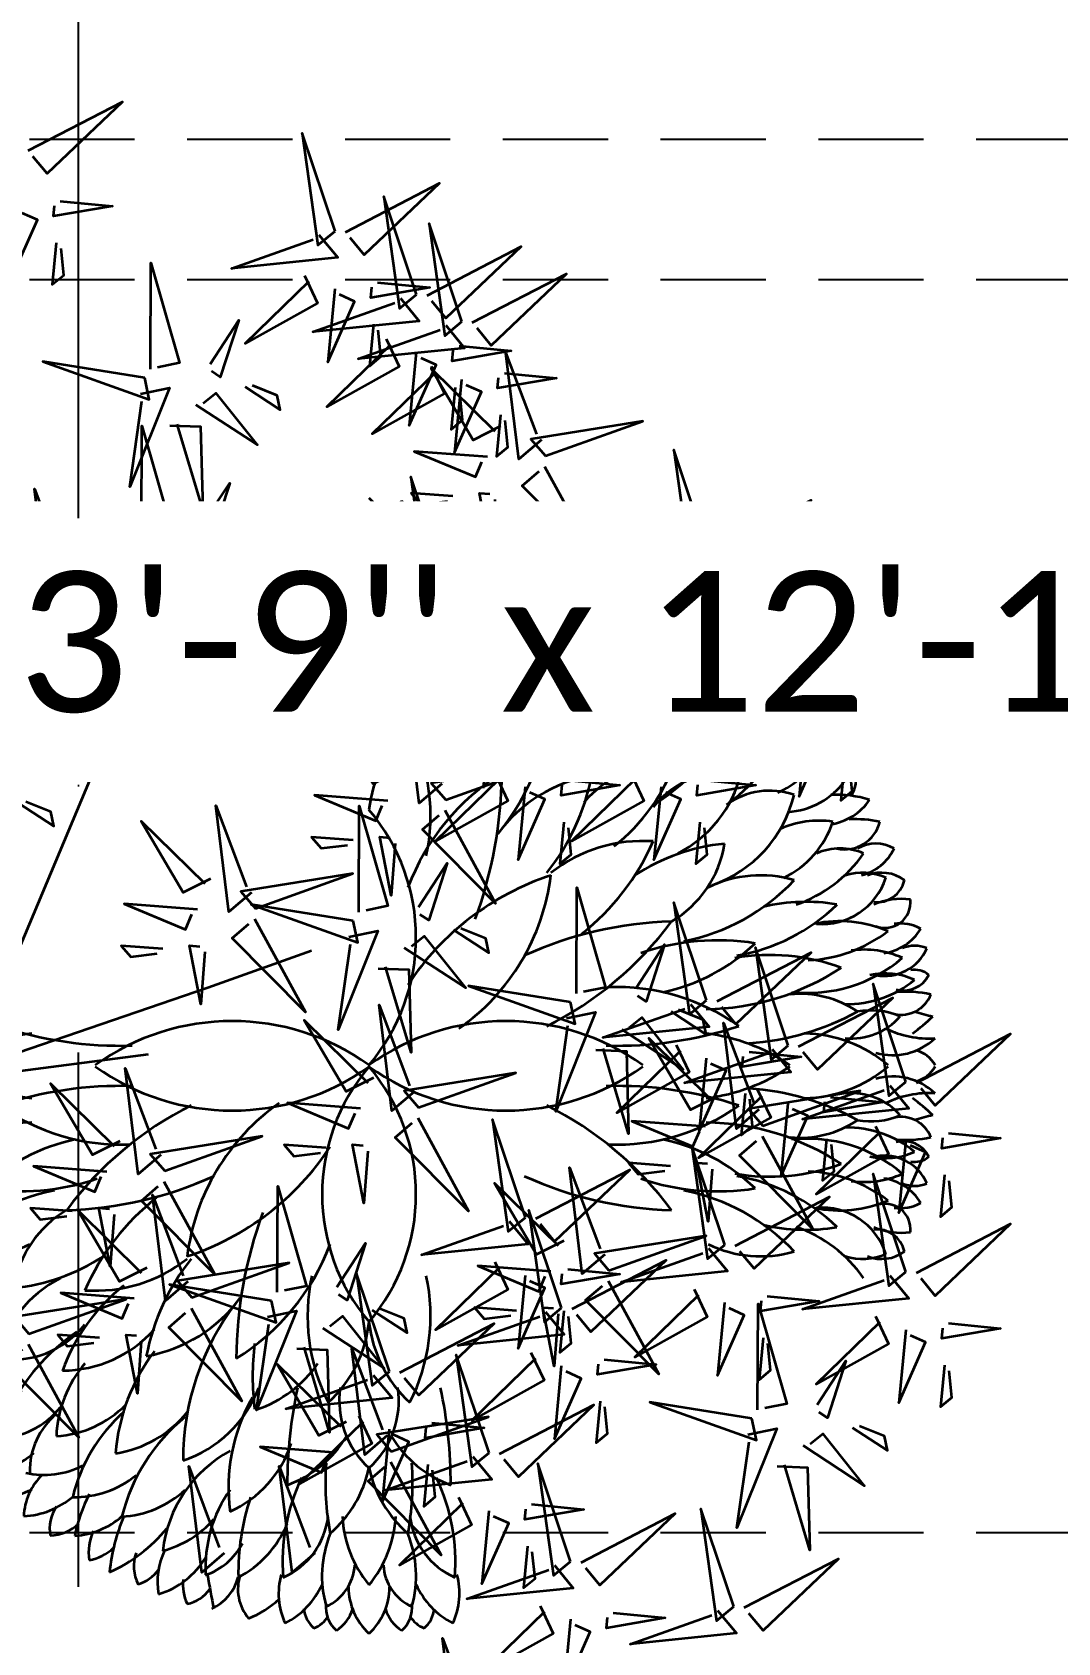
# Model space of a CAD drawing. Header units: millimetres. Extents: x -10000 to 124200, y -12045 to 23620.
# Drawn here: x 105612 to 106343, y 6170 to 7318 of the extents above; entities that cross this region are included whole.
import ezdxf

# ---------------------------------------------------------------- set-up
doc = ezdxf.new("R2010")
doc.units = ezdxf.units.MM
doc.header["$LTSCALE"] = 150
for name, pattern in [('1625_East Villa$0$DASHED', [0.75, 0.5, -0.25]), ('1625E_Grid$0$DASHDOTX2', [50.8, 25.4, -12.7, 0, -12.7]), ('HIDDENX2', [19.05, 12.7, -6.35])]:
    doc.linetypes.add(name, pattern=pattern)
for name, color, linetype in [('1625_East Villa$0$ad-Elevation 10', 8, 'Continuous'), ('1625_East Villa$0$ad-Furniture', 8, 'Continuous'), ('1625_East Villa$0$ad-Text main', 7, 'Continuous'), ('1625E_Grid$0$ad-Grid', 8, '1625E_Grid$0$DASHDOTX2')]:
    doc.layers.add(name, color=color, linetype=linetype)
doc.layers.add('1625_East Villa$0$ad-Landscape', color=94, linetype='Continuous', lineweight=35)
doc.layers.add('ad-Framing', color=4, linetype='Continuous', lineweight=35)
doc.layers.add('1625_East Villa$0$ad-Landscape 2', color=7, linetype='Continuous', lineweight=35, true_color=0x264c00)
doc.layers.get('1625_East Villa$0$ad-Furniture').off()
doc.layers.get('1625_East Villa$0$ad-Landscape').off()
doc.styles.add('1625_East Villa$0$Standard', font='calibril.ttf')

# ---------------------------------------------------------------- blocks, each defined once
blk = doc.blocks.new('1625_East Villa$0$bamboo')
at = {"layer": '1625_East Villa$0$ad-Landscape 2'}
for p, q in [((43.5, 73), (278.2, 631.2)), ((390, 162.3), (546.4, 218.1)), ((32.3, 39.5), (390, 162.3)), ((43.5, 28.4), (300.5, 61.9))]:
    blk.add_line(p, q, dxfattribs=at)
for points in [[(119.4, 1423.2), (261.4, 1496.7), (147.9, 1388.7), (126.6, 1414.5)], [(581.6, 1302), (532.2, 1449.6), (555.7, 1280.7), (581.6, 1302)], [(597.3, 1300.4), (739.2, 1374), (625.7, 1265.9), (604.4, 1291.8)], [(103.3, 1337.4), (92.8, 1227.4), (133.3, 1318.7), (110.4, 1328.8)], [(167.7, 1347.1), (246.3, 1339.5), (157.6, 1324.2), (159.1, 1340)], [(704.4, 1206.5), (655.1, 1354.1), (678.6, 1185.2), (704.4, 1206.5)], [(772.7, 1165.6), (723.3, 1313.2), (746.9, 1144.3), (772.7, 1165.6)], [(557.2, 1296.4), (585.7, 1261.9), (425.4, 1245.7), (548.6, 1289.3)], [(161.7, 1284.2), (155.7, 1221.3), (172.9, 1235.5), (168.8, 1275.6)], [(720.2, 1205), (862.1, 1278.5), (748.6, 1170.5), (727.3, 1196.4)], [(303.5, 1094), (304.2, 1253.9), (347.3, 1103.2), (314.4, 1096.3)], [(788.4, 1164.1), (930.3, 1237.6), (816.9, 1129.6), (795.5, 1155.5)], [(535.5, 1235), (555.3, 1193.4), (446.4, 1132.5), (542.6, 1226.4)], [(581.2, 1214.7), (570.7, 1104.6), (611.1, 1195.9), (588.3, 1206.1)], [(645.6, 1224.3), (724.2, 1216.7), (635.4, 1201.5), (637, 1217.2)], [(680.1, 1200.9), (708.6, 1166.4), (548.3, 1150.2), (671.5, 1193.8)], [(393.3, 1101.5), (436.5, 1167.6), (408.8, 1082), (395.6, 1090.6)], [(748.4, 1160), (776.8, 1125.5), (616.6, 1109.3), (739.8, 1152.9)], [(639.6, 1161.5), (633.5, 1098.6), (650.8, 1112.8), (646.7, 1152.8)], [(658.4, 1139.6), (678.2, 1098), (569.2, 1037.1), (665.5, 1130.9)], [(704, 1119.3), (693.5, 1009.2), (734, 1100.5), (711.2, 1110.6)], [(768.4, 1128.9), (847.1, 1121.3), (758.3, 1106.1), (759.8, 1121.8)], [(892.5, 987.3), (858.6, 958.2), (839.1, 1118), (885.2, 995.8)], [(294.9, 1080.8), (141.2, 1105.5), (301.8, 1048), (294.9, 1080.8)], [(726.6, 1098.6), (746.5, 1057), (637.5, 996.2), (733.8, 1090)], [(830.7, 1007.8), (789.5, 987.1), (726.4, 1094.8), (822.2, 1000.5)], [(446.2, 1067), (499.2, 1032.5), (494.6, 1054.4), (457.2, 1069.3)], [(772.3, 1078.4), (761.8, 968.3), (802.3, 1059.6), (779.4, 1069.7)], [(836.7, 1088), (915.3, 1080.4), (826.6, 1065.2), (828.1, 1080.9)], [(288.5, 1056.7), (332.3, 1065.9), (272.3, 916.4), (290.8, 1045.7)], [(372, 1040), (464.6, 979.6), (402.5, 1057.8), (382.9, 1042.3)], [(762.4, 1066), (756.4, 1003.1), (773.6, 1017.3), (769.5, 1057.4)], [(830.7, 1025.1), (824.7, 962.2), (841.9, 976.4), (837.8, 1016.5)], [(289.9, 848.6), (290.5, 1008.4), (333.6, 857.8), (300.8, 850.9)], [(332.8, 1008.9), (378.9, 1007.2), (382.3, 882.5), (343.8, 1011.2)], [(898.5, 963.1), (1045.1, 1015.5), (876.7, 988.5), (898.5, 963.1)], [(1141.3, 824.7), (1092, 972.3), (1115.5, 803.4), (1141.3, 824.7)], [(811.3, 961.7), (701, 970), (793.1, 931.4), (802.8, 954.4)], [(897.3, 947.3), (973.8, 807), (863.4, 918.2), (888.9, 940.1)], [(379.6, 856.1), (422.9, 922.2), (395.2, 836.5), (381.9, 845.1)], [(745.4, 783.8), (696, 931.4), (719.6, 762.5), (745.4, 783.8)], [(182.5, 782.8), (148.6, 753.6), (129.1, 913.5), (175.2, 791.2)], [(759.2, 902.3), (696.2, 907), (710.8, 890.1), (750.8, 895)], [(822.2, 897.5), (816.2, 818.8), (799.2, 907.2), (815, 906)], [(564.8, 755.5), (530.9, 726.4), (511.4, 886.2), (557.5, 764)], [(1157.1, 823.2), (1299, 896.7), (1185.5, 788.7), (1164.2, 814.6)], [(281.2, 835.4), (127.5, 860.1), (288.1, 802.6), (281.2, 835.4)], [(503, 776), (461.8, 755.3), (398.7, 863), (494.5, 768.7)], [(761.1, 782.3), (903, 855.8), (789.6, 747.8), (768.2, 773.7)], [(188.6, 758.6), (335.2, 810.9), (166.8, 784), (188.6, 758.6)], [(274.9, 811.2), (318.6, 820.4), (258.7, 670.9), (277.2, 800.3)], [(358.3, 794.5), (451, 734.2), (388.8, 812.4), (369.3, 796.8)], [(432.6, 821.6), (485.5, 787.1), (480.9, 808.9), (443.5, 823.9)], [(1117, 819.1), (1145.4, 784.6), (985.2, 768.4), (1108.4, 812)], [(570.9, 731.3), (717.4, 783.7), (549, 756.7), (570.9, 731.3)], [(721.1, 778.2), (749.5, 743.7), (589.3, 727.5), (712.5, 771.1)], [(1291.5, 647.4), (1242.1, 795), (1265.7, 626.1), (1291.5, 647.4)], [(319.2, 763.5), (365.2, 761.8), (368.6, 637), (330.1, 765.8)], [(1095.3, 757.7), (1115.1, 716.2), (1006.1, 655.3), (1102.4, 749.1)], [(187.4, 742.8), (263.8, 602.4), (153.5, 713.7), (178.9, 735.5)], [(483.6, 729.9), (373.4, 738.2), (465.5, 699.6), (475.2, 722.6)], [(1140.9, 737.5), (1130.4, 627.4), (1170.9, 718.7), (1148, 728.8)], [(1205.3, 747.1), (1283.9, 739.5), (1195.2, 724.3), (1196.7, 740)], [(569.7, 715.5), (646.1, 575.2), (535.8, 686.4), (561.2, 708.3)], [(699.3, 716.8), (719.2, 675.2), (610.2, 614.4), (706.4, 708.2)], [(809.4, 706.2), (888, 698.6), (799.3, 683.4), (800.8, 699.1)], [(1307.2, 645.9), (1449.1, 719.5), (1335.7, 611.4), (1314.3, 637.3)], [(745, 696.6), (734.5, 586.5), (774.9, 677.8), (752.1, 687.9)], [(868.3, 552), (818.9, 699.6), (842.4, 530.7), (868.3, 552)], [(1073.1, 552), (1023.7, 699.6), (1047.2, 530.7), (1073.1, 552)], [(1199.3, 684.2), (1193.3, 621.3), (1210.5, 635.5), (1206.4, 675.6)], [(431.6, 670.5), (368.6, 675.2), (383.1, 658.2), (423.1, 663.2)], [(494.6, 665.7), (488.6, 587), (471.6, 675.4), (487.3, 674.2)], [(803.4, 643.3), (797.4, 580.4), (814.6, 594.6), (810.5, 634.7)], [(1267.2, 641.9), (1295.6, 607.4), (1135.4, 591.1), (1258.6, 634.8)], [(884, 550.5), (1025.9, 624), (912.4, 516), (891.1, 541.8)], [(1088.8, 550.5), (1230.7, 624), (1117.2, 516), (1095.9, 541.8)], [(742.3, 469.2), (708.4, 440), (688.9, 599.9), (735, 477.6)], [(680.5, 489.6), (639.3, 469), (576.2, 576.7), (672, 482.3)], [(1245.4, 580.5), (1265.3, 538.9), (1156.3, 478), (1252.6, 571.9)], [(1291.1, 560.2), (1280.6, 450.1), (1321.1, 541.4), (1298.2, 551.6)], [(1355.5, 569.8), (1434.1, 562.2), (1345.4, 547), (1346.9, 562.7)], [(843.9, 546.4), (872.4, 511.9), (712.1, 495.7), (835.3, 539.3)], [(1048.7, 546.4), (1077.2, 511.9), (916.9, 495.7), (1040.1, 539.3)], [(748.4, 444.9), (894.9, 497.3), (726.5, 470.3), (748.4, 444.9)], [(1349.5, 506.9), (1343.5, 444), (1360.7, 458.2), (1356.6, 498.3)], [(822.2, 485), (842, 443.4), (733.1, 382.6), (829.3, 476.4)], [(867.9, 464.7), (857.4, 354.7), (897.8, 446), (875, 456.1)], [(932.3, 474.4), (1010.9, 466.8), (922.2, 451.6), (923.7, 467.3)], [(1027, 485), (1046.8, 443.4), (937.9, 382.6), (1034.1, 476.4)], [(1072.7, 464.7), (1062.1, 354.7), (1102.6, 446), (1079.8, 456.1)], [(1137.1, 474.4), (1215.7, 466.8), (1126.9, 451.6), (1128.4, 467.3)], [(104.9, 439.8), (157.9, 405.3), (153.3, 427.1), (115.9, 442.1)], [(661.1, 443.6), (550.9, 451.8), (643, 413.2), (652.6, 436.3)], [(393.8, 326), (352.6, 305.3), (289.5, 413), (385.3, 318.7)], [(455.6, 305.5), (421.7, 276.4), (402.2, 436.3), (448.3, 314)], [(617.5, 275.9), (618.2, 435.7), (661.3, 285.1), (628.5, 278.2)], [(747.2, 429.2), (823.6, 288.8), (713.3, 400), (738.7, 421.9)], [(609.1, 384.1), (546.1, 388.8), (560.6, 371.9), (600.6, 376.8)], [(672.1, 379.4), (666.1, 300.6), (649, 389), (664.8, 387.8)], [(926.3, 411.5), (920.3, 348.6), (937.5, 362.8), (933.4, 402.9)], [(1131.1, 411.5), (1125, 348.6), (1142.3, 362.8), (1138.2, 402.9)], [(707.3, 283.4), (750.5, 349.5), (722.8, 263.8), (709.6, 272.4)], [(461.7, 281.3), (608.2, 333.7), (439.8, 306.7), (461.7, 281.3)], [(945.2, 153.2), (945.8, 313), (988.9, 162.4), (956.1, 155.5)], [(374.4, 279.9), (264.1, 288.2), (356.3, 249.6), (365.9, 272.6)], [(608.9, 262.7), (455.2, 287.4), (615.8, 229.9), (608.9, 262.7)], [(1141.3, 142.9), (1092, 290.5), (1115.5, 121.6), (1141.3, 142.9)], [(460.4, 265.6), (536.9, 125.2), (426.5, 236.4), (452, 258.3)], [(602.5, 238.5), (646.3, 247.7), (586.3, 98.2), (604.8, 227.6)], [(760.2, 248.9), (813.2, 214.4), (808.6, 236.2), (771.2, 251.2)], [(322.4, 220.5), (259.3, 225.2), (273.9, 208.3), (313.9, 213.2)], [(385.4, 215.7), (379.4, 137), (362.3, 225.4), (378.1, 224.2)], [(686, 221.8), (778.6, 161.5), (716.5, 239.7), (696.9, 224.1)], [(1035, 160.6), (1078.2, 226.8), (1050.5, 141.1), (1037.3, 149.7)], [(1264.2, 74.7), (1214.8, 222.3), (1238.4, 53.4), (1264.2, 74.7)], [(1157.1, 141.4), (1299, 214.9), (1185.5, 106.9), (1164.2, 132.8)], [(646.8, 190.8), (692.9, 189.1), (696.3, 64.3), (657.8, 193.1)], [(936.5, 139.9), (782.9, 164.7), (943.4, 107.2), (936.5, 139.9)], [(1279.9, 73.2), (1421.8, 146.8), (1308.4, 38.7), (1287, 64.6)], [(1441.7, 20.2), (1392.3, 167.8), (1415.9, -1.1), (1441.7, 20.2)], [(701.3, 5.5), (667.4, -23.6), (647.9, 136.3), (694, 14)], [(930.2, 115.8), (973.9, 125), (914, -24.5), (932.5, 104.9)], [(1117, 137.3), (1145.4, 102.8), (985.2, 86.6), (1108.4, 130.2)], [(1087.9, 126.1), (1140.9, 91.6), (1136.3, 113.5), (1098.9, 128.4)], [(639.5, 26), (598.3, 5.3), (535.3, 113), (631, 18.7)], [(1013.6, 99.1), (1106.3, 38.8), (1044.2, 116.9), (1024.6, 101.4)], [(1220.1, -21.7), (1186.2, -50.9), (1166.7, 109), (1212.8, -13.3)], [(1095.3, 76), (1115.1, 34.4), (1006.1, -26.5), (1102.4, 67.3)], [(1158.3, -1.3), (1117.1, -21.9), (1054.1, 85.8), (1149.8, -8.5)], [(1457.4, 18.7), (1599.3, 92.2), (1485.9, -15.8), (1464.5, 10)], [(974.5, 68.1), (1020.5, 66.3), (1023.9, -58.4), (985.4, 70.4)], [(1239.9, 69.2), (1268.3, 34.7), (1108.1, 18.4), (1231.3, 62.1)], [(1140.9, 55.7), (1130.4, -54.4), (1170.9, 36.9), (1148, 47)], [(1205.3, 65.3), (1283.9, 57.7), (1195.2, 42.5), (1196.7, 58.2)], [(319, -89.9), (285.1, -119.1), (265.6, 40.8), (311.8, -81.4)], [(707.4, -18.7), (854, 33.7), (685.6, 6.7), (707.4, -18.7)], [(257.2, -69.4), (216.1, -90.1), (153, 17.6), (248.8, -76.7)], [(1218.1, 7.8), (1238, -33.8), (1129, -94.7), (1225.2, -0.8)], [(1199.3, 2.4), (1193.3, -60.5), (1210.5, -46.3), (1206.4, -6.2)], [(1226.2, -46), (1372.8, 6.4), (1204.4, -20.6), (1226.2, -46)], [(1417.4, 14.6), (1445.8, -19.9), (1285.6, -36.1), (1408.7, 7.5)], [(620.2, -20.1), (509.9, -11.8), (602, -50.4), (611.7, -27.3)], [(1263.8, -12.5), (1253.3, -122.6), (1293.7, -31.3), (1270.9, -21.1)], [(1328.2, -2.9), (1406.8, -10.5), (1318.1, -25.7), (1319.6, -10)], [(706.2, -34.4), (782.6, -174.8), (672.3, -63.6), (697.7, -41.7)], [(868.3, -184.3), (818.9, -36.7), (842.4, -205.6), (868.3, -184.3)], [(1139, -47.3), (1028.7, -39.1), (1120.8, -77.6), (1130.5, -54.6)], [(1395.6, -46.8), (1415.5, -88.4), (1306.5, -149.2), (1402.7, -55.4)], [(325.1, -114.1), (471.7, -61.8), (303.3, -88.7), (325.1, -114.1)], [(1225, -61.7), (1301.4, -202.1), (1191.1, -90.8), (1216.5, -69)], [(1322.2, -65.8), (1316.2, -128.7), (1333.4, -114.5), (1329.3, -74.4)], [(1441.3, -67.1), (1430.8, -177.1), (1471.2, -85.8), (1448.4, -75.7)], [(1505.7, -57.4), (1584.3, -65), (1495.6, -80.2), (1497.1, -64.5)], [(568.1, -79.5), (505.1, -74.8), (519.6, -91.7), (559.6, -86.8)], [(631.1, -84.2), (625.1, -163), (608.1, -74.6), (623.8, -75.8)], [(1168.6, -225.3), (1119.3, -77.6), (1142.8, -246.6), (1168.6, -225.3)], [(237.9, -115.5), (127.6, -107.2), (219.7, -145.8), (229.4, -122.8)], [(884, -185.9), (1025.9, -112.3), (912.4, -220.4), (891.1, -194.5)], [(988, -239.9), (954.1, -269), (934.6, -109.2), (980.8, -231.4)], [(1086.9, -106.8), (1023.9, -102.1), (1038.4, -119), (1078.4, -114.1)], [(1149.9, -111.5), (1143.9, -190.3), (1126.9, -101.9), (1142.6, -103)], [(1441.7, -266.2), (1392.3, -118.6), (1415.9, -287.5), (1441.7, -266.2)], [(1499.7, -120.3), (1493.7, -183.2), (1510.9, -169), (1506.8, -128.9)], [(323.9, -129.9), (400.4, -270.3), (290, -159), (315.4, -137.2)], [(494.6, -296.8), (495.3, -137), (538.4, -287.6), (505.6, -294.5)], [(926.2, -219.4), (885, -240.1), (822, -132.4), (917.7, -226.7)], [(360, -280.8), (326.1, -310), (306.6, -150.1), (352.7, -272.3)], [(1184.4, -226.8), (1326.3, -153.2), (1212.8, -261.3), (1191.5, -235.4)], [(185.8, -175), (122.8, -170.2), (137.4, -187.2), (177.4, -182.3)], [(298.2, -260.3), (257, -281), (193.9, -173.3), (289.7, -267.6)], [(248.8, -179.7), (242.8, -258.4), (225.8, -170), (241.6, -171.2)], [(843.9, -189.9), (872.4, -224.4), (712.1, -240.6), (835.3, -197)], [(922.9, -320.7), (873.5, -173.1), (897.1, -342), (922.9, -320.7)], [(1457.4, -267.7), (1599.3, -194.1), (1485.9, -302.2), (1464.5, -276.3)], [(994.1, -264.1), (1140.7, -211.8), (972.3, -238.7), (994.1, -264.1)], [(584.4, -289.3), (627.6, -223.2), (600, -308.9), (586.7, -300.3)], [(1144.3, -230.8), (1172.7, -265.3), (1012.5, -281.6), (1135.7, -237.9)], [(366.1, -305), (512.7, -252.7), (344.3, -279.6), (366.1, -305)], [(822.2, -251.3), (842, -292.9), (733.1, -353.8), (829.3, -259.9)], [(906.9, -265.5), (796.6, -257.2), (888.7, -295.8), (898.4, -272.8)], [(932.3, -262), (1010.9, -269.6), (922.2, -284.8), (923.7, -269.1)], [(938.6, -322.2), (1080.5, -248.7), (967.1, -356.7), (945.7, -330.8)], [(486, -310), (332.3, -285.3), (492.9, -342.8), (486, -310)], [(663.5, -416.2), (614.1, -268.5), (637.6, -437.5), (663.5, -416.2)], [(867.9, -271.6), (857.4, -381.7), (897.8, -290.4), (875, -280.2)], [(992.9, -279.9), (1069.3, -420.3), (959, -309), (984.4, -287.2)], [(1417.4, -271.7), (1445.8, -306.2), (1285.6, -322.5), (1408.7, -278.8)], [(120.3, -359.6), (266.9, -307.2), (98.5, -334.2), (120.3, -359.6)], [(278.8, -306.4), (168.6, -298.1), (260.7, -336.7), (270.4, -313.7)], [(1122.6, -292.2), (1142.4, -333.8), (1033.4, -394.7), (1129.7, -300.8)], [(1168.2, -312.5), (1157.7, -422.6), (1198.2, -331.3), (1175.3, -321.1)], [(1218.2, -474.1), (1218.9, -314.2), (1262, -464.9), (1229.2, -471.8)], [(1232.6, -302.9), (1311.2, -310.5), (1222.5, -325.7), (1224, -310)], [(364.9, -320.8), (441.3, -461.2), (331, -349.9), (356.4, -328.1)], [(479.7, -334.2), (523.4, -325), (463.5, -474.5), (482, -345.1)], [(563.1, -350.9), (655.8, -411.2), (593.6, -333), (574, -348.6)], [(637.4, -323.8), (690.3, -358.3), (685.7, -336.5), (648.3, -321.5)], [(898.6, -326.3), (927, -360.8), (766.8, -377), (889.9, -333.4)], [(854.8, -325), (791.8, -320.2), (806.4, -337.2), (846.3, -332.2)], [(917.8, -329.7), (911.8, -408.4), (894.8, -320), (910.5, -321.2)], [(926.3, -324.9), (920.3, -387.8), (937.5, -373.5), (933.4, -333.5)], [(1395.6, -333.1), (1415.5, -374.7), (1306.5, -435.6), (1402.7, -341.7)], [(226.8, -365.9), (163.8, -361.1), (178.3, -378.1), (218.3, -373.2)], [(289.8, -370.6), (283.8, -449.3), (266.8, -360.9), (282.5, -362.1)], [(679.2, -417.7), (821.1, -344.1), (707.7, -452.2), (686.3, -426.3)], [(1441.3, -353.4), (1430.8, -463.5), (1471.2, -372.2), (1448.4, -362)], [(1505.7, -343.8), (1584.3, -351.4), (1495.6, -366.6), (1497.1, -350.9)], [(119.1, -375.3), (195.6, -515.7), (85.2, -404.5), (110.7, -382.6)], [(524, -381.9), (570, -383.6), (573.4, -508.4), (534.9, -379.6)], [(660.4, -512.6), (626.5, -541.8), (607, -381.9), (653.1, -504.2)], [(876.8, -387.7), (896.6, -429.3), (787.7, -490.1), (883.9, -396.3)], [(1226.6, -365.8), (1220.6, -428.7), (1237.8, -414.5), (1233.7, -374.4)], [(598.6, -492.1), (557.4, -512.8), (494.3, -405.1), (590.1, -499.4)], [(813.7, -538.9), (764.3, -391.3), (787.8, -560.2), (813.7, -538.9)], [(922.5, -407.9), (912, -518), (952.4, -426.7), (929.6, -416.6)], [(986.9, -398.3), (1065.5, -405.9), (976.8, -421.1), (978.3, -405.4)], [(1308, -466.6), (1351.2, -400.5), (1323.6, -486.2), (1310.3, -477.5)], [(1499.7, -406.7), (1493.7, -469.6), (1510.9, -455.4), (1506.8, -415.3)], [(639.2, -421.7), (667.6, -456.2), (507.4, -472.5), (630.5, -428.8)], [(617.4, -483.1), (637.2, -524.7), (528.3, -585.6), (624.5, -491.7)], [(666.4, -536.8), (813, -484.5), (644.6, -511.4), (666.4, -536.8)], [(829.4, -540.4), (971.3, -466.8), (857.8, -574.9), (836.5, -549)], [(980.9, -461.2), (974.9, -524.1), (992.1, -509.9), (988, -469.8)], [(1209.6, -487.3), (1055.9, -462.6), (1216.5, -520.1), (1209.6, -487.3)], [(663.1, -503.4), (652.6, -613.5), (693, -522.2), (670.2, -512)], [(727.5, -493.8), (806.1, -501.4), (717.4, -516.6), (718.9, -500.9)], [(1203.3, -511.5), (1247, -502.3), (1187.1, -651.7), (1205.5, -522.4)], [(1361, -501.1), (1413.9, -535.6), (1409.3, -513.8), (1371.9, -498.8)], [(579.2, -538.2), (468.9, -529.9), (561.1, -568.5), (570.7, -545.5)], [(1286.7, -528.1), (1379.3, -588.5), (1317.2, -510.3), (1297.6, -525.8)], [(665.2, -552.6), (741.7, -693), (631.3, -581.7), (656.8, -559.9)], [(789.3, -544.5), (817.8, -578.9), (657.5, -595.2), (780.7, -551.6)], [(721.5, -556.7), (715.5, -619.6), (732.7, -605.4), (728.6, -565.3)], [(936.5, -702.5), (887.2, -554.9), (910.7, -723.8), (936.5, -702.5)], [(1247.5, -559.2), (1293.6, -560.9), (1297, -685.7), (1258.5, -556.9)], [(414.6, -689.9), (380.7, -719), (361.2, -559.2), (407.3, -681.4)], [(551.1, -689.9), (517.2, -719), (497.7, -559.2), (543.9, -681.4)], [(767.6, -605.8), (787.4, -647.4), (678.5, -708.3), (774.7, -614.5)], [(813.3, -626.1), (802.7, -736.2), (843.2, -644.9), (820.4, -634.7)], [(877.7, -616.5), (956.3, -624.1), (867.5, -639.3), (869, -623.6)], [(952.3, -704), (1094.2, -630.5), (980.7, -738.5), (959.4, -712.7)], [(1182.3, -770.7), (1132.9, -623.1), (1156.5, -792), (1182.3, -770.7)], [(871.6, -679.4), (865.6, -742.3), (882.9, -728.1), (878.8, -688)], [(1198, -772.2), (1339.9, -698.7), (1226.5, -806.7), (1205.1, -780.8)], [(912.2, -708.1), (940.6, -742.6), (780.4, -758.8), (903.6, -715.2)], [(890.5, -769.5), (910.3, -811.1), (801.3, -871.9), (897.6, -778.1)], [(1158, -776.3), (1186.4, -810.8), (1026.2, -827), (1149.3, -783.4)], [(936.1, -789.8), (925.6, -899.8), (966.1, -808.5), (943.2, -798.4)], [(1000.5, -780.1), (1079.1, -787.7), (990.4, -802.9), (991.9, -787.2)], [(796.9, -949), (763, -978.1), (743.5, -818.2), (789.6, -940.5)]]:
    blk.add_lwpolyline(points, dxfattribs=at)
blk = doc.blocks.new('1625_East Villa$0$A$C7DA81DBD')
at = {"layer": '1625_East Villa$0$ad-Landscape 2'}
for centre, radius, start, end in [((-0.323, 3.905), 0.477, 0.4376, 47.2613), ((0.414, 3.981), 0.305, 123.605, 162.9027), ((0.096, 4.063), 0.227, 352.7272, 49.0665), ((0.491, 4.017), 0.214, 111.17, 149.5844), ((0.906, 3.641), 0.606, 117.2695, 155.9728), ((0.266, 4.046), 0.225, 6.241, 49.1557), ((0.143, 3.955), 0.535, 344.7932, 24.8095), ((1.18, 3.454), 0.743, 111.8594, 132.9677), ((0.641, 3.924), 0.342, 341.3254, 39.8207), ((0.466, 3.725), 0.359, 113.7056, 176.9487), ((-0.485, 3.825), 0.838, 337.7226, 15.8673), ((1.327, 3.744), 0.358, 114.3218, 165.6204), ((-5.866, 2.673), 7.168, 9.1667, 11.2403), ((1.415, 3.77), 0.269, 101.0401, 144.9578), ((1.053, 3.888), 0.343, 353.8947, 25.1777), ((-0.672, 3.334), 0.873, 3.0038, 39.6059), ((1.759, 3.363), 0.625, 106.9117, 148.7423), ((1.034, 3.87), 0.552, 334.5471, 9.5144), ((1.821, 3.599), 0.302, 107.3992, 143.6788), ((1.452, 3.751), 0.311, 341.2129, 26.1809), ((0.873, 3.314), 0.57, 113.7313, 173.3277), ((-0.81, 3.717), 1.458, 334.4442, 4.6619), ((1.37, 3.11), 0.824, 118.2203, 156.7804), ((-0.785, 3.797), 1.765, 341.3885, 1.2452), ((1.383, 3.356), 0.488, 108.8174, 152.5625), ((0.211, 3.764), 1.016, 324.8498, 3.0189), ((2.444, 2.7), 1.205, 114.4744, 140.3824), ((0.466, 3.951), 1.488, 337.2926, 354.0275), ((0.579, 3.745), 0.974, 298.3444, 353.5331), ((1.724, 2.922), 0.735, 103.908, 139.6134), ((2.158, 3.355), 0.356, 99.6308, 133.1371), ((1.692, 3.651), 0.41, 336.3892, 7.6723), ((0.876, 2.829), 0.895, 130.7887, 168.0381), ((-1.74, 3.125), 2.067, 355.9521, 10.6786), ((2.239, 2.943), 0.581, 93.3251, 131.6636), ((0.915, 3.796), 1.32, 333.7814, 348.0611), ((2.403, 3.194), 0.329, 92.3146, 133.7549), ((2.106, 3.468), 0.289, 325.3594, 10.9222), ((1.405, 2.554), 0.868, 114.7161, 161.3122), ((-0.295, 3.161), 1.349, 329.987, 7.7695), ((0.488, 3.723), 1.408, 309.2482, 345.9132), ((1.896, 2.617), 0.764, 93.1884, 132.6145), ((2.622, 2.757), 0.621, 93.0667, 130.2241), ((2.128, 3.396), 0.461, 314.4168, 357.6352), ((0.914, 2.323), 0.874, 110.1808, 148.5951), ((-2.889, 3.142), 3.502, 347.9948, 0.0176), ((2.208, 2.504), 0.73, 88.9494, 129.1849), ((1.014, 3.524), 1.242, 311.6019, 346.473), ((3.046, 2.005), 1.281, 103.7152, 113.8565), ((2.458, 3.195), 0.289, 325.3594, 10.9222), ((2.436, 2.424), 0.643, 77.6145, 116.9239), ((1.999, 3.032), 0.544, 309.3196, 1.7514), ((3.055, 2.232), 0.863, 98.6128, 128.9762), ((2.554, 3.07), 0.372, 312.039, 2.3981), ((-0.453, 2.514), 0.676, 351.3917, 47.835), ((1.697, 2.079), 0.932, 108.9915, 158.9853), ((-0.542, 2.951), 1.936, 322.5885, 0.2685), ((2.026, 2.069), 0.846, 98.5709, 141.5072), ((0.442, 3.021), 1.463, 322.928, 355.4603), ((3.025, 2.67), 0.274, 78.7338, 122.0246), ((2.929, 2.933), 0.15, 306.1904, 2.5297), ((2.402, 1.959), 0.821, 94.0733, 134.8771), ((1.447, 2.814), 0.898, 319.4924, 357.6991), ((1.329, 3.259), 1.53, 304.2544, 342.4095), ((2.813, 2.152), 0.645, 92.2183, 140.8436), ((3.205, 2.09), 0.759, 91.415, 126.1567), ((2.833, 2.887), 0.356, 304.2819, 353.793), ((3.255, 2.307), 0.399, 82.2727, 109.059), ((4.711, 2.181), 1.496, 159.5864, 165.4463), ((1.144, 1.7), 0.928, 108.9495, 145.0834), ((-1.11, 2.329), 1.983, 352.8697, 7.1303), ((3.088, 1.801), 0.795, 88.4481, 127.5281), ((2.167, 2.776), 0.96, 303.4494, 349.1419), ((3.387, 2.087), 0.488, 88.4011, 129.1706), ((3.218, 2.537), 0.186, 299.0055, 11.7638), ((0.947, 1.818), 0.953, 132.2631, 173.7786), ((-0.973, 1.875), 1.434, 347.8862, 26.8402), ((3.454, 2.302), 0.168, 76.8191, 120.1098), ((3.325, 2.438), 0.17, 323.7235, 9.2863), ((3.21, 2.109), 0.273, 57.8448, 144.6011), ((2.867, 2.536), 0.525, 291.9719, 338.1743), ((3.547, 1.977), 0.379, 89.0458, 126.1809), ((3.41, 2.32), 0.148, 278.297, 13.9033), ((1.892, 0.74), 1.708, 121.6282, 159.5254), ((-2.262, 2.222), 3.258, 339.8575, 359.5136), ((1.856, 1.09), 1.102, 99.7318, 143.9609), ((0.013, 2.499), 1.688, 321.4367, 348.9715), ((2.301, 1.358), 0.927, 90.1716, 138.2607), ((0.957, 2.767), 1.425, 308.2279, 340.2669), ((2.675, 1.508), 0.695, 80.6567, 141.7175), ((1.894, 2.412), 0.921, 297.1177, 346.3316), ((3.324, 1.386), 0.793, 71.9877, 94.4337), ((3.623, 2.031), 0.183, 77.9287, 128.8575), ((3.413, 2.155), 0.239, 327.6824, 13.2452), ((3.002, 1.519), 0.544, 70.202, 126.221), ((3.104, 2.475), 0.573, 273.6266, 324.2365), ((2.259, 2.257), 0.955, 289.2599, 346.2572), ((3.508, 1.218), 0.814, 72.4778, 93.2362), ((3.394, 2.243), 0.437, 278.927, 325.2152), ((-1.124, 0.963), 1.476, 319.5678, 40.4322), ((3.37, 1.133), 0.705, 81.247, 114.3965), ((2.789, 2.062), 0.727, 296.203, 341.3292), ((3.566, 1.894), 0.271, 257.551, 346.3454), ((3.646, 0.97), 0.879, 77.9266, 92.9974), ((2.053, 0.575), 1.111, 86.0484, 128.3502), ((0.504, 2.388), 1.772, 307.9554, 336.5901), ((2.813, 0.17), 1.503, 95.6253, 123.1332), ((1.841, 1.801), 0.836, 300.6803, 350.6952), ((2.872, 2.169), 1.015, 288.9376, 325.3584), ((3.531, 1.186), 0.443, 66.5632, 113.4368), ((3.799, 1.387), 0.279, 60.3623, 119.6377), ((3.602, 1.788), 0.37, 283.9638, 334.6363), ((2.005, -0.521), 2.052, 108.2212, 146.6355), ((-0.278, 1.632), 1.654, 305.1459, 352.929), ((2.07, 2.438), 1.53, 280.88, 316.8447), ((2.935, 0.536), 0.892, 73.6401, 116.0812), ((3.393, 1.57), 0.508, 265.6371, 341.6343), ((3.699, 1.02), 0.428, 65.5975, 107.5893), ((3.843, 1.163), 0.285, 53.2838, 111.6454), ((3.806, 1.439), 0.213, 263.9314, 347.1466), ((2.521, 2.218), 1.411, 279.6586, 314.4053), ((3.278, -0.198), 1.427, 80.7451, 103.0431), ((3.99, 0.707), 0.544, 82.7166, 112.3542), ((3.867, 1.227), 0.193, 249.404, 5.8133), ((2.355, -1.807), 2.891, 91.7421, 114.3259), ((0.182, 2.617), 2.589, 296.3796, 323.6291), ((3.242, 1.855), 1.065, 272.7479, 307.4895), ((3.529, 0.17), 0.914, 66.6856, 101.9827), ((3.806, 1.227), 0.386, 278.1128, 328.8491), ((3.983, 0.753), 0.314, 60.8349, 98.4067), ((2.612, -0.83), 1.771, 80.79, 108.9313), ((1.914, 1.938), 1.415, 281.8912, 313.8777), ((3.715, 0.193), 0.678, 65.2948, 98.4443), ((3.864, 1.022), 0.348, 259.2126, 336.0816), ((4.09, 0.665), 0.235, 66.9546, 113.0454), ((2.506, 2.298), 1.873, 270.6495, 303.447), ((3.006, -0.698), 1.529, 69.608, 99.927), ((3.288, 1.64), 1.093, 263.8281, 310.4783), ((3.58, 1.265), 0.803, 269.2102, 309.3859), ((3.868, 0.167), 0.526, 65.037, 102.6088), ((4.007, 0.779), 0.214, 255.3103, 332.8065), ((4.09, 0.554), 0.166, 49.7168, 100.6456), ((1.853, -0.999), 1.59, 54.6574, 92.1931), ((3.234, -0.221), 0.76, 55.7746, 95.8794), ((3.99, 0.621), 0.238, 256.9971, 338.7719), ((4.021, -0.331), 0.887, 77.5296, 94.4585), ((-4.487, 1.629), 1.285, 281.6372, 288.0005), ((-3.052, 1.626), 1.72, 226.87, 233.5161), ((-3.616, 0.691), 0.486, 221.139, 275.5703), ((-2.722, 2.114), 1.948, 241.1822, 266.2604), ((2.722, 2.114), 1.948, 273.7396, 298.8178), ((3.616, 0.691), 0.486, 264.4297, 318.861), ((3.761, -0.151), 0.567, 66.9564, 100.106), ((3.052, 1.626), 1.72, 306.4839, 313.13), ((4.487, 1.629), 1.285, 251.9995, 258.3628), ((-4.197, 0.939), 0.734, 266.4289, 296.017), ((-3.241, -0.766), 1.009, 91.2562, 130.1055), ((-2.353, -1.17), 1.423, 97.042, 124.3197), ((-1.863, 3.033), 2.882, 251.6105, 271.7173), ((-1.026, -1.431), 1.766, 54.4662, 125.5338), ((1.026, -1.431), 1.766, 54.4662, 125.5338), ((1.863, 3.033), 2.882, 268.2827, 288.3895), ((2.353, -1.17), 1.423, 55.6803, 82.958), ((3.241, -0.766), 1.009, 49.8945, 88.7438), ((4.197, 0.939), 0.734, 243.983, 273.5711), ((-3.927, 0.536), 0.456, 226.0882, 286.2369), ((3.927, 0.536), 0.456, 253.7631, 313.9118), ((-4.046, -0.101), 0.224, 105.3109, 151.5664), ((4.046, -0.101), 0.224, 28.4336, 74.6891), ((-4.046, 0.101), 0.224, 208.4336, 254.6891), ((-3.927, -0.536), 0.456, 73.7631, 133.9118), ((-3.241, 0.766), 1.009, 229.8945, 268.7438), ((-2.353, 1.17), 1.423, 235.6803, 262.958), ((-1.026, 1.431), 1.766, 234.4662, 305.5338), ((1.124, -0.963), 1.476, 139.5678, 220.4322), ((-1.124, -0.963), 1.476, 319.5678, 40.4322), ((1.026, 1.431), 1.766, 234.4662, 305.5338), ((2.353, 1.17), 1.423, 277.042, 304.3197), ((3.241, 0.766), 1.009, 271.2562, 310.1055), ((3.927, -0.536), 0.456, 46.0882, 106.2369), ((4.046, 0.101), 0.224, 285.3109, 331.5664), ((-4.197, -0.939), 0.734, 63.983, 93.5711), ((-3.616, -0.691), 0.486, 84.4297, 138.861), ((-2.722, -2.114), 1.948, 93.7396, 118.8178), ((-1.863, -3.033), 2.882, 88.2827, 108.3895), ((1.863, -3.033), 2.882, 71.6105, 91.7173), ((2.722, -2.114), 1.948, 61.1822, 86.2604), ((3.616, -0.691), 0.486, 41.139, 95.5703), ((4.197, -0.939), 0.734, 86.4289, 116.017), ((-3.052, -1.626), 1.72, 126.4839, 133.13), ((-1.853, 0.999), 1.59, 234.6574, 272.1931), ((-0.182, -2.617), 2.589, 116.3796, 143.6291), ((0.278, -1.632), 1.654, 125.1459, 172.929), ((0.182, -2.617), 2.589, 36.3709, 63.6204), ((1.853, 0.999), 1.59, 267.8069, 305.3426), ((3.052, -1.626), 1.72, 46.87, 53.5161), ((-4.487, -1.629), 1.285, 71.9995, 78.3628), ((-3.99, -0.621), 0.238, 76.9971, 158.7719), ((-3.58, -1.265), 0.803, 89.2102, 129.3859), ((-3.761, 0.151), 0.567, 246.9564, 280.106), ((-3.234, 0.221), 0.76, 235.7746, 275.8794), ((-2.506, -2.298), 1.873, 90.6495, 123.447), ((2.506, -2.298), 1.873, 56.553, 89.3505), ((3.234, 0.221), 0.76, 264.1206, 304.2254), ((3.58, -1.265), 0.803, 50.6141, 90.7898), ((3.761, 0.151), 0.567, 259.894, 293.0436), ((3.99, -0.621), 0.238, 21.2281, 103.0029), ((4.487, -1.629), 1.285, 101.6372, 108.0005), ((-4.021, 0.331), 0.887, 257.5296, 274.4585), ((-4.007, -0.779), 0.214, 75.3103, 152.8065), ((-3.288, -1.64), 1.093, 83.8281, 130.4783), ((-1.914, -1.938), 1.415, 101.8912, 133.8777), ((1.914, -1.938), 1.415, 46.1223, 78.1088), ((3.288, -1.64), 1.093, 49.5217, 96.1719), ((4.021, 0.331), 0.887, 265.5415, 282.4704), ((4.007, -0.779), 0.214, 27.1935, 104.6897), ((-4.09, -0.554), 0.166, 229.7168, 280.6456), ((-3.864, -1.022), 0.348, 79.2126, 156.0816), ((-3.868, -0.167), 0.526, 245.037, 282.6088), ((-2.005, 0.521), 2.052, 288.2212, 326.6355), ((3.868, -0.167), 0.526, 257.3912, 294.963), ((3.864, -1.022), 0.348, 23.9184, 100.7874), ((4.09, -0.554), 0.166, 259.3544, 310.2832), ((-3.806, -1.227), 0.386, 98.1128, 148.8491), ((-3.715, -0.193), 0.678, 245.2948, 278.4443), ((-3.242, -1.855), 1.065, 92.7479, 127.4895), ((-3.006, 0.698), 1.529, 249.608, 279.927), ((-2.521, -2.218), 1.411, 99.6586, 134.4053), ((-2.612, 0.83), 1.771, 260.79, 288.9313), ((-2.355, 1.807), 2.891, 271.7421, 294.3259), ((2.355, 1.807), 2.891, 245.6741, 268.2579), ((2.612, 0.83), 1.771, 251.0687, 279.21), ((3.006, 0.698), 1.529, 260.073, 290.392), ((2.521, -2.218), 1.411, 45.5947, 80.3414), ((3.242, -1.855), 1.065, 52.5105, 87.2521), ((3.715, -0.193), 0.678, 261.5557, 294.7052), ((3.806, -1.227), 0.386, 31.1509, 81.8872), ((-4.09, -0.665), 0.235, 246.9546, 293.0454), ((-2.07, -2.438), 1.53, 100.88, 136.8447), ((2.07, -2.438), 1.53, 43.1553, 79.12), ((4.09, -0.665), 0.235, 246.9546, 293.0454), ((-3.983, -0.753), 0.314, 240.8349, 278.4067), ((-3.867, -1.227), 0.193, 69.404, 185.8133), ((-3.529, -0.17), 0.914, 246.6856, 281.9827), ((-3.393, -1.57), 0.508, 85.6371, 161.6343), ((-1.841, -1.801), 0.836, 120.6803, 170.6952), ((-0.504, -2.388), 1.772, 127.9554, 156.5901), ((3.529, -0.17), 0.914, 258.0173, 293.3144), ((3.393, -1.57), 0.508, 18.3657, 94.3629), ((3.867, -1.227), 0.193, 354.1867, 110.596), ((3.983, -0.753), 0.314, 261.5933, 299.1651), ((-3.278, 0.198), 1.427, 260.7451, 283.0431), ((2.262, -2.222), 3.258, 159.8575, 179.5136), ((3.278, 0.198), 1.427, 256.9569, 279.2549), ((-3.99, -0.707), 0.544, 262.7166, 292.3542), ((-3.806, -1.439), 0.213, 83.9314, 167.1466), ((-2.872, -2.169), 1.015, 108.9376, 145.3584), ((2.872, -2.169), 1.015, 34.6416, 71.0624), ((3.99, -0.707), 0.544, 247.6458, 277.2834), ((3.806, -1.439), 0.213, 12.8534, 96.0686), ((-3.843, -1.163), 0.285, 233.2838, 291.6454), ((-3.602, -1.788), 0.37, 103.9638, 154.6363), ((-3.699, -1.02), 0.428, 245.5975, 287.5893), ((-2.789, -2.062), 0.727, 116.203, 161.3292), ((-2.935, -0.536), 0.892, 253.6401, 296.0812), ((-2.259, -2.257), 0.955, 109.2599, 166.2572), ((-2.813, -0.17), 1.503, 275.6253, 303.1332), ((-2.053, -0.575), 1.111, 266.0484, 308.3502), ((-0.013, -2.499), 1.688, 141.4367, 168.9715), ((-1.892, -0.74), 1.708, 301.6282, 339.5254), ((2.935, -0.536), 0.892, 243.9188, 286.3599), ((3.699, -1.02), 0.428, 252.4107, 294.4025), ((3.843, -1.163), 0.285, 248.3546, 306.7162), ((-3.799, -1.387), 0.279, 240.3623, 299.6377), ((-3.566, -1.894), 0.271, 77.551, 166.3454), ((-3.531, -1.186), 0.443, 246.5632, 293.4368), ((-1.894, -2.412), 0.921, 117.1177, 166.3316), ((-0.957, -2.767), 1.425, 128.2279, 160.2669), ((0.973, -1.875), 1.434, 167.8862, 206.8402), ((-0.973, -1.875), 1.434, 333.1598, 12.1138), ((-3.37, -1.133), 0.705, 261.247, 294.3965), ((-1.856, -1.09), 1.102, 279.7318, 323.9609), ((0.542, -2.951), 1.936, 142.5885, 180.2685), ((-3.646, -0.97), 0.879, 257.9266, 272.9974), ((-3.394, -2.243), 0.437, 98.927, 145.2152), ((-3.104, -2.475), 0.573, 93.6266, 144.2365), ((-0.947, -1.818), 0.953, 312.2631, 353.7786), ((0.947, -1.818), 0.953, 186.2214, 227.7369), ((-3.508, -1.218), 0.814, 252.4778, 273.2362), ((-3.413, -2.155), 0.239, 147.6824, 193.2452), ((-2.867, -2.536), 0.525, 111.9719, 158.1743), ((-3.002, -1.519), 0.544, 250.202, 306.221), ((-2.167, -2.776), 0.96, 123.4494, 169.1419), ((-2.675, -1.508), 0.695, 260.6567, 321.7175), ((-1.329, -3.259), 1.53, 124.2544, 162.4095), ((-2.301, -1.358), 0.927, 270.1716, 318.2607), ((-3.623, -2.031), 0.183, 257.9287, 308.8575), ((-3.324, -1.386), 0.793, 251.9877, 274.4337), ((-3.41, -2.32), 0.148, 98.297, 193.9033), ((-0.442, -3.021), 1.463, 142.928, 175.4603), ((1.11, -2.329), 1.983, 172.8697, 187.1303), ((-3.547, -1.977), 0.379, 269.0458, 306.1809), ((-3.21, -2.109), 0.273, 237.8448, 324.6011), ((-1.447, -2.814), 0.898, 139.4924, 177.6991), ((-1.144, -1.7), 0.928, 288.9495, 325.0834), ((-3.325, -2.438), 0.17, 143.7235, 189.2863), ((-3.218, -2.537), 0.186, 119.0055, 191.7638), ((-1.697, -2.079), 0.932, 288.9915, 338.9853), ((2.889, -3.142), 3.502, 167.9948, 180.0176), ((0.453, -2.514), 0.676, 171.3917, 227.835), ((-0.453, -2.514), 0.676, 312.165, 8.6083), ((-2.889, -3.142), 3.502, 359.9824, 12.0052), ((-3.454, -2.302), 0.168, 256.8191, 300.1098), ((-3.387, -2.087), 0.488, 268.4011, 309.1706), ((-3.088, -1.801), 0.795, 268.4481, 307.5281), ((0.295, -3.161), 1.349, 149.987, 187.7695), ((-4.711, -2.181), 1.496, 339.5864, 345.4463), ((-2.833, -2.887), 0.356, 124.2819, 173.793), ((-2.813, -2.152), 0.645, 272.2183, 320.8436), ((-1.999, -3.032), 0.544, 129.3196, 181.7514), ((-2.402, -1.959), 0.821, 274.0733, 314.8771), ((-1.014, -3.524), 1.242, 131.6019, 166.473), ((-2.026, -2.069), 0.846, 278.5709, 321.5072), ((-0.488, -3.723), 1.408, 129.2482, 165.9132), ((-3.255, -2.307), 0.399, 262.2727, 289.059), ((-3.205, -2.09), 0.759, 271.415, 306.1567), ((-2.929, -2.933), 0.15, 126.1904, 182.5297), ((-2.554, -3.07), 0.372, 132.039, 182.3981), ((-0.579, -3.745), 0.974, 118.3444, 173.5331), ((-1.405, -2.554), 0.868, 294.7161, 341.3122), ((-0.914, -2.323), 0.874, 290.1808, 328.5951), ((0.914, -2.323), 0.874, 211.4049, 249.8192), ((-3.025, -2.67), 0.274, 258.7338, 302.0246), ((-3.055, -2.232), 0.863, 278.6128, 308.9762), ((-2.436, -2.424), 0.643, 257.6145, 296.9239), ((1.74, -3.125), 2.067, 175.9521, 190.6786), ((-0.876, -2.829), 0.895, 310.7887, 348.0381), ((0.876, -2.829), 0.895, 191.9619, 229.2113), ((-1.74, -3.125), 2.067, 349.3214, 4.0479), ((-2.458, -3.195), 0.289, 145.3594, 190.9222), ((-2.128, -3.396), 0.461, 134.4168, 177.6352), ((-2.208, -2.504), 0.73, 268.9494, 309.1849), ((0.81, -3.717), 1.458, 154.4442, 184.6619), ((-0.81, -3.717), 1.458, 355.3381, 25.5558), ((-3.046, -2.005), 1.281, 283.7152, 293.8565), ((-2.622, -2.757), 0.621, 273.0667, 310.2241), ((-0.915, -3.796), 1.32, 153.7814, 168.0611), ((-1.896, -2.617), 0.764, 273.1884, 312.6145), ((-0.211, -3.764), 1.016, 144.8498, 183.0189), ((0.785, -3.797), 1.765, 161.3885, 181.2452), ((-2.106, -3.468), 0.289, 145.3594, 190.9222), ((-2.239, -2.943), 0.581, 273.3251, 311.6636), ((-0.466, -3.951), 1.488, 157.2926, 174.0275), ((-0.873, -3.314), 0.57, 293.7313, 353.3277), ((0.672, -3.334), 0.873, 183.0038, 219.6059), ((-0.672, -3.334), 0.873, 320.3941, 356.9962), ((0.873, -3.314), 0.57, 186.6723, 246.2687), ((-2.403, -3.194), 0.329, 272.3146, 313.7549), ((-1.692, -3.651), 0.41, 156.3892, 187.6723), ((-2.444, -2.7), 1.205, 294.4744, 320.3824), ((-1.724, -2.922), 0.735, 283.908, 319.6134), ((-1.37, -3.11), 0.824, 298.2203, 336.7804), ((-2.158, -3.355), 0.356, 279.6308, 313.1371), ((-1.383, -3.356), 0.488, 288.8174, 332.5625), ((0.485, -3.825), 0.838, 157.7226, 195.8673), ((-0.485, -3.825), 0.838, 344.1327, 22.2774), ((-1.452, -3.751), 0.311, 161.2129, 206.1809), ((-1.034, -3.87), 0.552, 154.5471, 189.5144), ((-1.759, -3.363), 0.625, 286.9117, 328.7423), ((-1.821, -3.599), 0.302, 287.3992, 323.6788), ((-1.053, -3.888), 0.343, 173.8947, 205.1777), ((5.866, -2.673), 7.168, 189.1667, 191.2403), ((-1.327, -3.744), 0.358, 294.3218, 345.6204), ((-0.641, -3.924), 0.342, 161.3254, 219.8207), ((-0.143, -3.955), 0.535, 164.7932, 204.8095), ((-0.466, -3.725), 0.359, 293.7056, 356.9487), ((0.466, -3.725), 0.359, 183.0513, 246.2944), ((0.143, -3.955), 0.535, 335.1905, 15.2068), ((-1.415, -3.77), 0.269, 281.0401, 324.9578), ((-0.906, -3.641), 0.606, 297.2695, 335.9728), ((0.323, -3.905), 0.477, 180.4376, 227.2613), ((-0.323, -3.905), 0.477, 312.7387, 359.5624), ((0.906, -3.641), 0.606, 204.0272, 242.7305), ((-1.18, -3.454), 0.743, 291.8594, 312.9677), ((-0.266, -4.046), 0.225, 186.241, 229.1557), ((-0.096, -4.063), 0.227, 172.7272, 229.0665), ((-0.414, -3.981), 0.305, 303.605, 342.9027), ((0.414, -3.981), 0.305, 197.0973, 236.395), ((0.096, -4.063), 0.227, 310.9335, 7.2728), ((0.266, -4.046), 0.225, 310.8443, 353.759), ((-0.491, -4.017), 0.214, 291.17, 329.5844), ((0.491, -4.017), 0.214, 210.4156, 248.83)]:
    blk.add_arc(centre, radius, start, end, dxfattribs=at)
blk = doc.blocks.new('1625_East Villa$0$zw$DAD3')
at = {"layer": '1625_East Villa$0$ad-Elevation 10', "linetype": '1625_East Villa$0$DASHED'}
for points in [[(0, -943.3), (3365, -943.3)], [(0, -1043.3), (3365, -1043.3)], [(0, -1936.7), (3365, -1936.7)]]:
    blk.add_lwpolyline(points, dxfattribs=at)
at = {"xscale": 95.10164028446887, "yscale": 95.10164028446887, "zscale": 95.10164028446887, "rotation": 359.9999999999999}
blk.add_blockref('1625_East Villa$0$A$C7DA81DBD', (1592.1, -1604), dxfattribs=at)
at = {"layer": '1625_East Villa$0$ad-Landscape', "linetype": 'Continuous', "xscale": 0.473259546584505, "yscale": 0.473259546584505, "zscale": 0.473259546584505, "rotation": 359.9999999999999}
blk.add_blockref('1625_East Villa$0$bamboo', (1292.6, -1624.9), dxfattribs=at)
at = {"layer": '1625_East Villa$0$ad-Text main', "insert": (1759.1, -1302.1), "char_height": 100, "width": 1547.842, "attachment_point": 5, "style": '1625_East Villa$0$Standard', "bg_fill": 2}
blk.add_mtext("13'-9'' x 12'-10''", dxfattribs=at)
blk = doc.blocks.new('1625_East Villa$0$zw$D46D')
at = {"layer": '1625_East Villa$0$ad-Furniture'}
blk.add_blockref('1625_East Villa$0$zw$DAD3', (3610, 8185), dxfattribs=at)
blk = doc.blocks.new('1625_East Villa')
at = {"layer": '1625_East Villa$0$ad-Furniture'}
blk.add_blockref('1625_East Villa$0$zw$D46D', (0, 0), dxfattribs=at)
blk = doc.blocks.new('1625E_Grid')
at = {"layer": '1625E_Grid$0$ad-Grid', "ltscale": 0.1}
blk.add_lwpolyline([(5348.6, -4913.6), (5348.6, -4663.6), (4995, -4460), (4995, 16170), (5348.6, 16373.6), (5348.6, 16623.6)], dxfattribs=at)

msp = doc.modelspace()

# ---------------------------------------------------------------- block references
at = {"linetype": 'HIDDENX2', "ltscale": 0.09}
msp.add_blockref('1625_East Villa', (100650, 0), dxfattribs=at)

# ---------------------------------------------------------------- next in the draw order: block references
at = {"layer": 'ad-Framing', "linetype": 'HIDDENX2', "ltscale": 0.09}
msp.add_blockref('1625E_Grid', (100650, 0), dxfattribs=at)

doc.saveas('drawing.dxf')
